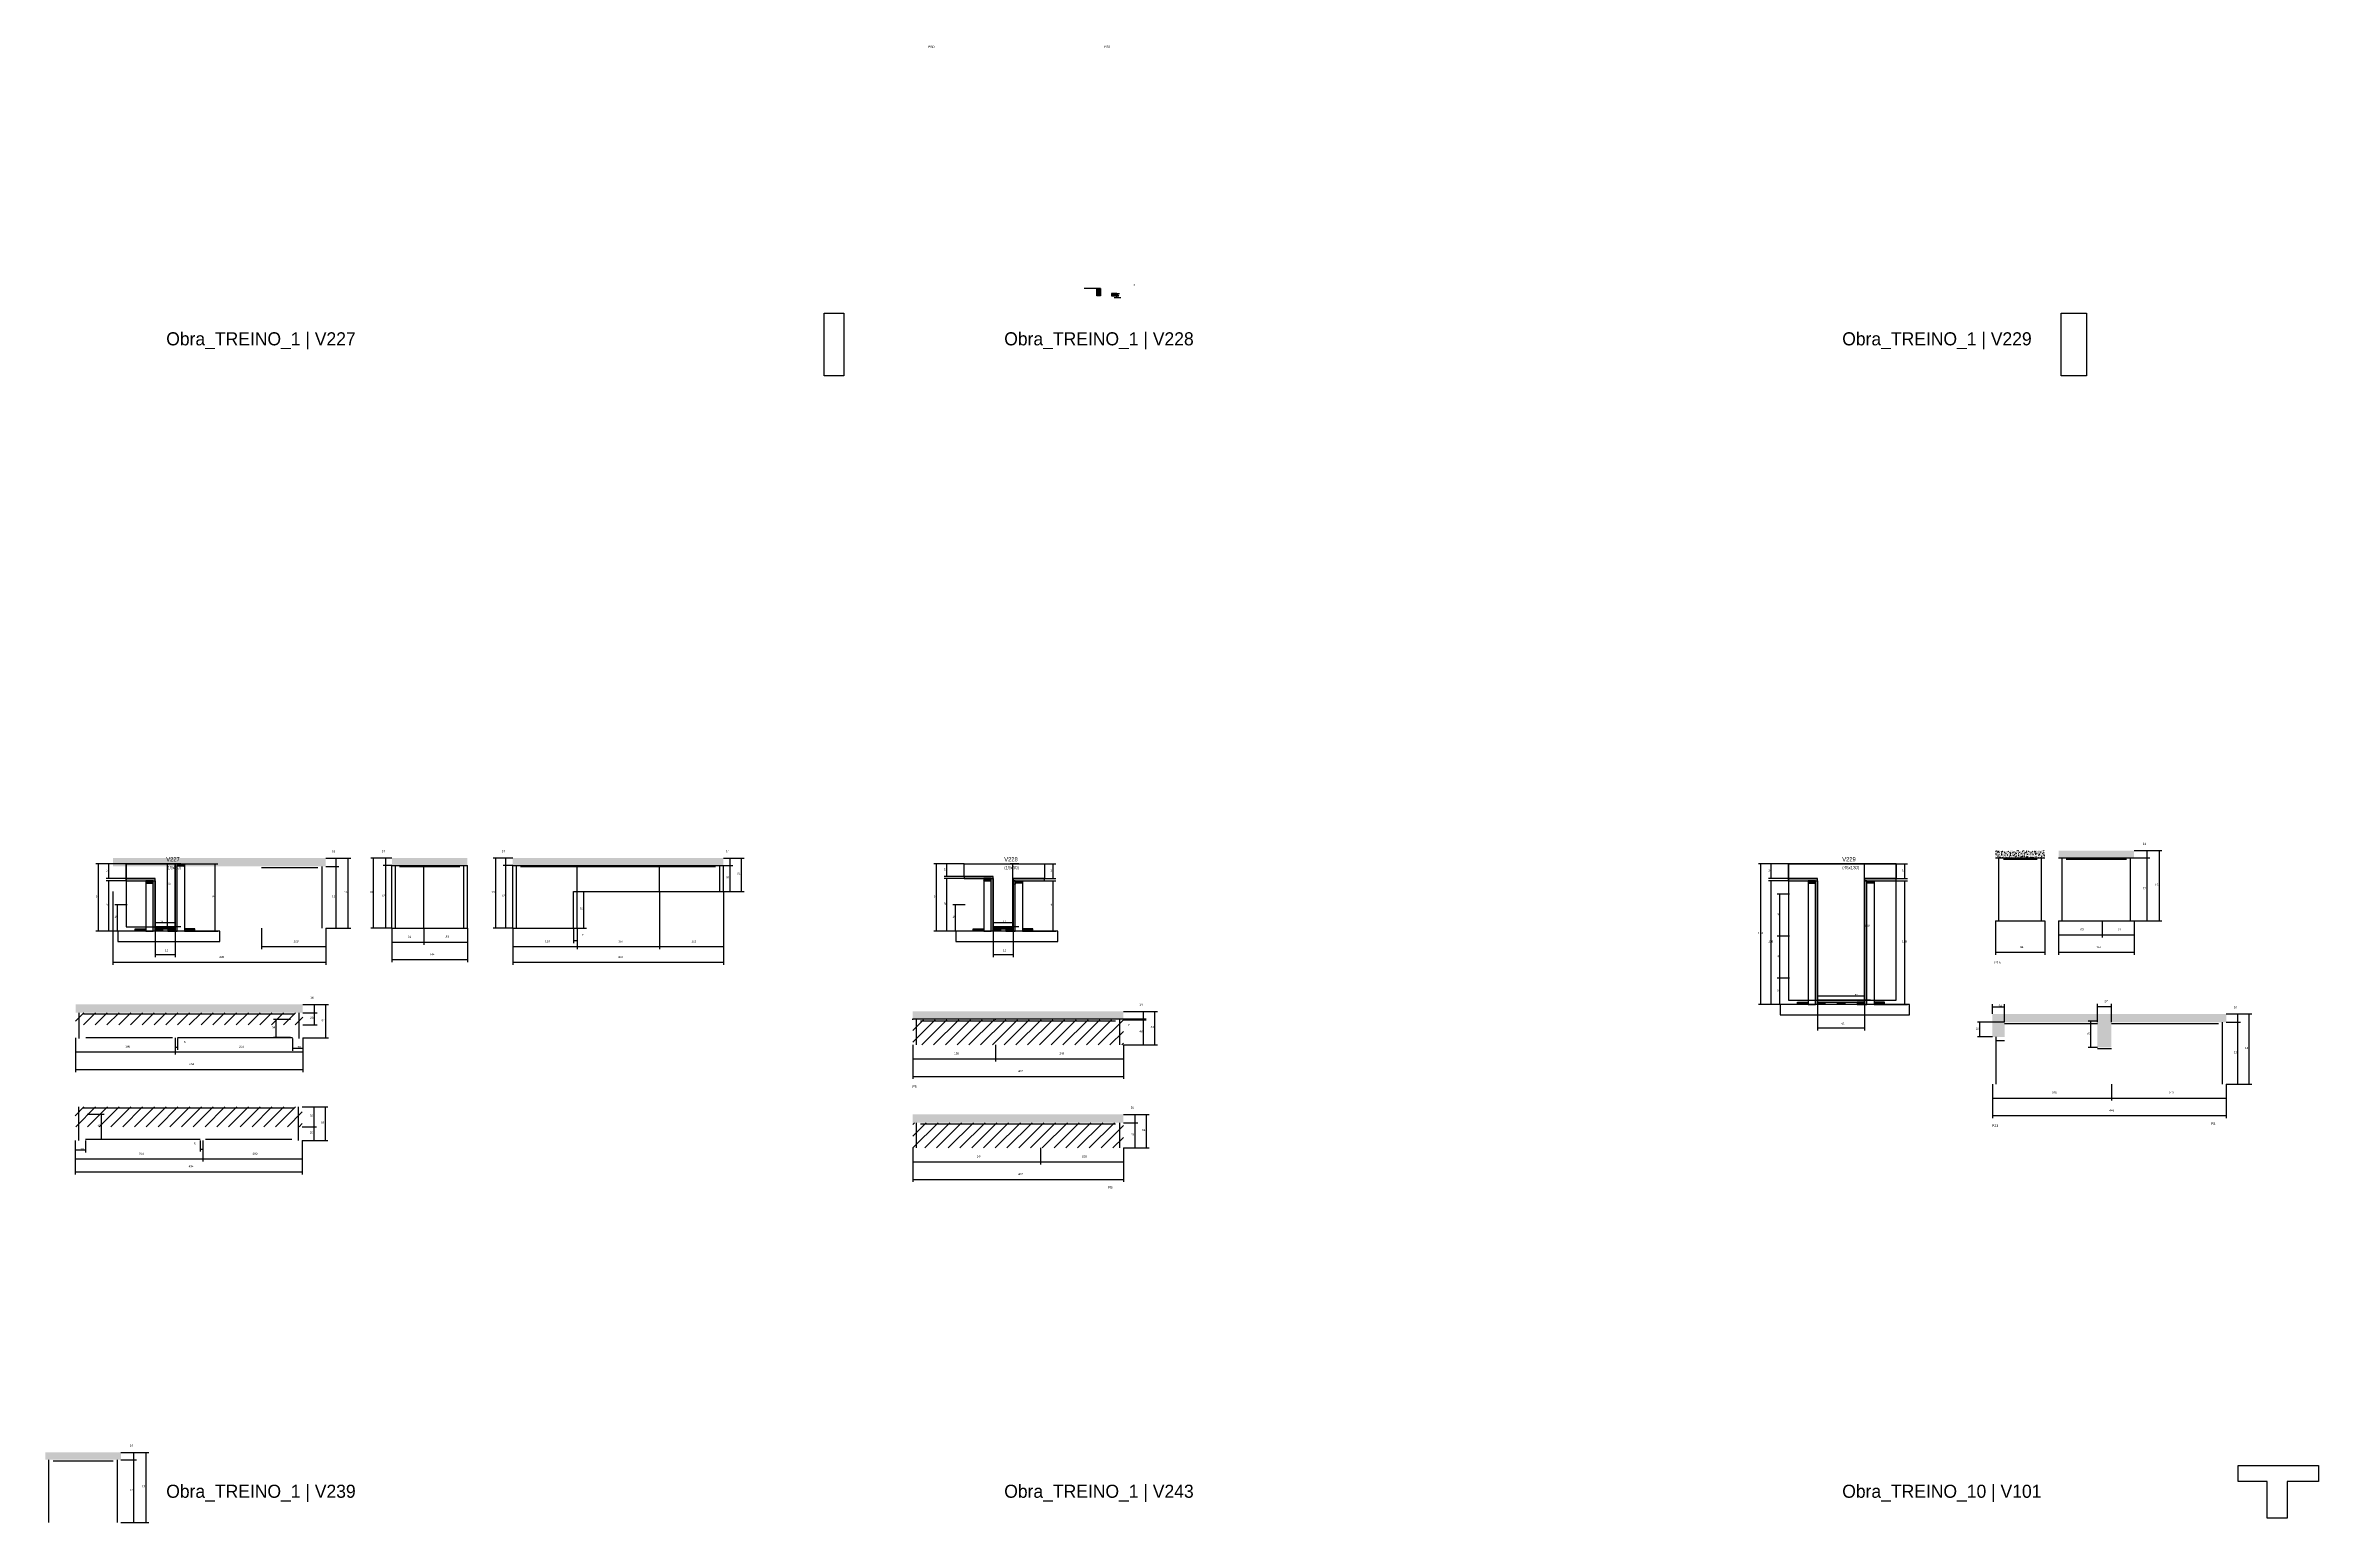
# Model space of a CAD drawing. Header units: metres. Extents: x -65046 to 21926, y -45195 to 1016.
# Drawn here: x 14169 to 18509, y -16657 to -13838 of the extents above; entities that cross this region are included whole.
import ezdxf

# ---------------------------------------------------------------- set-up
doc = ezdxf.new("R2010")
doc.units = ezdxf.units.M
for name, color, linetype in [('CONCRETO', 251, 'Continuous'), ('COTA', 241, 'Continuous'), ('Hachura', 253, 'Continuous'), ('LABEL_ID', 3, 'Continuous'), ('Madeira', 126, 'Continuous'), ('NOMENCLATURA', 7, 'Continuous'), ('Painéis', 200, 'Continuous'), ('REAPROVEITAMENTO', 251, 'Continuous'), ('SARR_2.2x7', 40, 'Continuous'), ('Texto Seção', 7, 'Continuous')]:
    doc.layers.add(name, color=color, linetype=linetype)

msp = doc.modelspace()

# ---------------------------------------------------------------- hatches: boundary and pattern name
at = {"layer": 'COTA'}
h = msp.add_hatch(dxfattribs=at)
h.set_pattern_fill('AR-CONC', scale=0.03)
h.paths.add_polyline_path([(14704.6, -15404.7), (14704.6, -15388.7), (14704.6, -15388.7), (14298.1, -15388.7), (14298.1, -15388.7), (14298.1, -15404.7), (14298.1, -15404.7), (14704.6, -15404.7)])
h = msp.add_hatch(dxfattribs=at)
h.set_pattern_fill('AR-CONC', scale=0.03)
h.paths.add_polyline_path([(14975, -15402.7), (14975, -15388.7), (14975, -15388.7), (14831, -15388.7), (14831, -15388.7), (14831, -15402.7), (14831, -15402.7), (14975, -15402.7)])
h = msp.add_hatch(dxfattribs=at)
h.set_pattern_fill('AR-CONC', scale=0.03)
h.paths.add_polyline_path([(15061.7, -15404.7), (15061.7, -15388.7), (15061.7, -15388.7), (15463.7, -15388.7), (15463.7, -15388.7), (15463.7, -15404.7), (15463.7, -15404.7), (15061.7, -15404.7)])
h = msp.add_hatch(dxfattribs=at)
h.set_pattern_fill('AR-CONC', scale=0.03)
h.paths.add_polyline_path([(17892.7, -15374.6), (17892.7, -15388.6), (17892.7, -15388.6), (17986.7, -15388.6), (17986.7, -15388.6), (17986.7, -15374.6), (17986.7, -15374.6), (17892.7, -15374.6)])
h = msp.add_hatch(dxfattribs=at)
h.set_pattern_fill('AR-CONC', scale=0.03)
h.paths.add_polyline_path([(18013.1, -15388.6), (18013.1, -15374.6), (18013.1, -15374.6), (18157.1, -15374.6), (18157.1, -15374.6), (18157.1, -15388.6), (18157.1, -15388.6), (18013.1, -15388.6)])
h = msp.add_hatch(dxfattribs=at)
h.set_pattern_fill('AR-CONC', scale=0.03)
h.paths.add_polyline_path([(14226.8, -15668.2), (14226.8, -15684.2), (14226.8, -15684.2), (14660.8, -15684.2), (14660.8, -15684.2), (14660.8, -15668.2), (14660.8, -15668.2), (14226.8, -15668.2)])
h = msp.add_hatch(dxfattribs=at)
h.set_pattern_fill('AR-CONC', scale=0.03)
h.paths.add_polyline_path([(15825.4, -15681.4), (15825.4, -15695.4), (15825.4, -15695.4), (16227.4, -15695.4), (16227.4, -15695.4), (16227.4, -15681.4), (16227.4, -15681.4), (15825.4, -15681.4)])
h = msp.add_hatch(dxfattribs=at)
h.set_pattern_fill('AR-CONC', scale=0.03)
h.paths.add_polyline_path([(18333.1, -15702.3), (18333.1, -15686.3), (18333.1, -15686.3), (17886.6, -15686.3), (17886.6, -15686.3), (17886.6, -15730.3), (17886.6, -15730.3), (17910.1, -15730.3), (17910.1, -15730.3), (17910.1, -15702.3), (17910.1, -15702.3), (18087.1, -15702.3), (18087.1, -15702.3), (18087.1, -15750.3), (18087.1, -15750.3), (18114.1, -15750.3), (18114.1, -15750.3), (18114.1, -15702.3), (18114.1, -15702.3), (18333.1, -15702.3)])
h = msp.add_hatch(dxfattribs=at)
h.set_pattern_fill('AR-CONC', scale=0.03)
h.paths.add_polyline_path([(16227.4, -15894), (16227.4, -15878), (16227.4, -15878), (15825.4, -15878), (15825.4, -15878), (15825.4, -15894), (15825.4, -15894), (16227.4, -15894)])
h = msp.add_hatch(dxfattribs=at)
h.set_pattern_fill('AR-CONC', scale=0.03)
h.paths.add_polyline_path([(14169.4, -16537.2), (14169.4, -16523.2), (14169.4, -16523.2), (14313.4, -16523.2), (14313.4, -16523.2), (14313.4, -16537.2), (14313.4, -16537.2), (14169.4, -16537.2)])
at = {"layer": 'Hachura'}
h = msp.add_hatch(dxfattribs=at)
h.set_pattern_fill('ANSI31', scale=0.5)
h.paths.add_polyline_path([(16184, -14315.4), (16177, -14315.4), (16177, -14301.4), (16184, -14301.4)])
h = msp.add_hatch(dxfattribs=at)
h.set_pattern_fill('ANSI31', scale=0.5)
h.paths.add_polyline_path([(16219, -14315.4), (16214.8, -14311), (16214.8, -14311), (16204.9, -14311), (16204.9, -14311), (16204.9, -14315.4), (16204.9, -14315.4), (16219, -14315.4)])
h = msp.add_hatch(color=8, dxfattribs=at)
h.dxf.hatch_style = 1
h.paths.add_polyline_path([(14420.8, -15400), (14416.8, -15400), (14416.8, -15400), (14416.8, -15528), (14416.8, -15528), (14420.8, -15528), (14420.8, -15528), (14420.8, -15400)])
h = msp.add_hatch(dxfattribs=at)
h.set_pattern_fill('ANSI31', scale=0.5)
h.paths.add_polyline_path([(14420.8, -15404.4), (14420.8, -15400), (14420.8, -15400), (14434.8, -15400), (14434.8, -15400), (14434.8, -15404.4), (14434.8, -15404.4), (14420.8, -15404.4)])
h = msp.add_hatch(color=8, dxfattribs=at)
h.dxf.hatch_style = 1
h.paths.add_polyline_path([(14378.8, -15432), (14378.8, -15428), (14378.8, -15428), (14323.2, -15428), (14323.2, -15428), (14323.2, -15432), (14323.2, -15432), (14378.8, -15432)])
h = msp.add_hatch(dxfattribs=at)
h.set_pattern_fill('ANSI31', scale=0.5)
h.paths.add_polyline_path([(14374.8, -15436.4), (14374.8, -15432), (14374.8, -15432), (14360.8, -15432), (14360.8, -15432), (14360.8, -15436.4), (14360.8, -15436.4), (14374.8, -15436.4)])
h = msp.add_hatch(color=8, dxfattribs=at)
h.dxf.hatch_style = 1
h.paths.add_polyline_path([(14374.8, -15428), (14378.8, -15428), (14378.8, -15428), (14378.8, -15528), (14378.8, -15528), (14374.8, -15528), (14374.8, -15528), (14374.8, -15428)])
h = msp.add_hatch(color=8, dxfattribs=at)
h.dxf.hatch_style = 1
h.paths.add_polyline_path([(15978.8, -15428), (15978.8, -15424), (15978.8, -15424), (15923.2, -15424), (15923.2, -15424), (15923.2, -15428), (15923.2, -15428), (15978.8, -15428)])
h = msp.add_hatch(dxfattribs=at)
h.set_pattern_fill('ANSI31', scale=0.5)
h.paths.add_polyline_path([(15974.8, -15432.4), (15974.8, -15428), (15974.8, -15428), (15960.8, -15428), (15960.8, -15428), (15960.8, -15432.4), (15960.8, -15432.4), (15974.8, -15432.4)])
h = msp.add_hatch(color=8, dxfattribs=at)
h.dxf.hatch_style = 1
h.paths.add_polyline_path([(15974.8, -15428), (15978.8, -15428), (15978.8, -15428), (15978.8, -15528), (15978.8, -15528), (15974.8, -15528), (15974.8, -15528), (15974.8, -15428)])
h = msp.add_hatch(color=8, dxfattribs=at)
h.dxf.hatch_style = 1
h.paths.add_polyline_path([(16020.8, -15428), (16016.8, -15428), (16016.8, -15428), (16016.8, -15528), (16016.8, -15528), (16020.8, -15528), (16020.8, -15528), (16020.8, -15428)])
h = msp.add_hatch(color=8, dxfattribs=at)
h.dxf.hatch_style = 1
h.paths.add_polyline_path([(16076.8, -15432), (16076.8, -15428), (16076.8, -15428), (16016.8, -15428), (16016.8, -15428), (16016.8, -15432), (16016.8, -15432), (16076.8, -15432)])
h = msp.add_hatch(dxfattribs=at)
h.set_pattern_fill('ANSI31', scale=0.5)
h.paths.add_polyline_path([(16020.8, -15436.4), (16020.8, -15432), (16020.8, -15432), (16034.8, -15432), (16034.8, -15432), (16034.8, -15436.4), (16034.8, -15436.4), (16020.8, -15436.4)])
h = msp.add_hatch(color=8, dxfattribs=at)
h.dxf.hatch_style = 1
h.paths.add_polyline_path([(17552.8, -15432), (17552.8, -15428), (17552.8, -15428), (17497.2, -15428), (17497.2, -15428), (17497.2, -15432), (17497.2, -15432), (17552.8, -15432)])
h = msp.add_hatch(dxfattribs=at)
h.set_pattern_fill('ANSI31', scale=0.5)
h.paths.add_polyline_path([(17548.8, -15436.4), (17548.8, -15432), (17548.8, -15432), (17534.8, -15432), (17534.8, -15432), (17534.8, -15436.4), (17534.8, -15436.4), (17548.8, -15436.4)])
h = msp.add_hatch(color=8, dxfattribs=at)
h.dxf.hatch_style = 1
h.paths.add_polyline_path([(17548.8, -15432), (17552.8, -15432), (17552.8, -15432), (17552.8, -15668), (17552.8, -15668), (17548.8, -15668), (17548.8, -15668), (17548.8, -15432)])
h = msp.add_hatch(color=8, dxfattribs=at)
h.dxf.hatch_style = 1
h.paths.add_polyline_path([(17702.8, -15432), (17702.8, -15428), (17702.8, -15428), (17642.8, -15428), (17642.8, -15428), (17642.8, -15432), (17642.8, -15432), (17702.8, -15432)])
h = msp.add_hatch(color=8, dxfattribs=at)
h.dxf.hatch_style = 1
h.paths.add_polyline_path([(17646.8, -15432), (17642.8, -15432), (17642.8, -15432), (17642.8, -15668), (17642.8, -15668), (17646.8, -15668), (17646.8, -15668), (17646.8, -15432)])
h = msp.add_hatch(dxfattribs=at)
h.set_pattern_fill('ANSI31', scale=0.5)
h.paths.add_polyline_path([(17646.8, -15436.4), (17646.8, -15432), (17646.8, -15432), (17660.8, -15432), (17660.8, -15432), (17660.8, -15436.4), (17660.8, -15436.4), (17646.8, -15436.4)])
h = msp.add_hatch(dxfattribs=at)
h.set_pattern_fill('ANSI31', scale=0.5)
h.paths.add_polyline_path([(14340.8, -15528), (14340.8, -15523.6), (14340.8, -15523.6), (14360.8, -15523.6), (14360.8, -15523.6), (14360.8, -15528), (14360.8, -15528), (14340.8, -15528)])
h = msp.add_hatch(color=8, dxfattribs=at)
h.dxf.hatch_style = 1
h.paths.add_polyline_path([(14416.8, -15523.6), (14416.8, -15520), (14416.8, -15520), (14378.8, -15520), (14378.8, -15520), (14378.8, -15523.6), (14378.8, -15523.6), (14416.8, -15523.6)])
h = msp.add_hatch(dxfattribs=at)
h.set_pattern_fill('ANSI31', scale=0.5)
h.paths.add_polyline_path([(14378.8, -15528), (14378.8, -15523.6), (14378.8, -15523.6), (14392.8, -15523.6), (14392.8, -15523.6), (14392.8, -15528), (14392.8, -15528), (14378.8, -15528)])
h = msp.add_hatch(dxfattribs=at)
h.set_pattern_fill('ANSI31', scale=0.5)
h.paths.add_polyline_path([(14416.8, -15528), (14416.8, -15523.6), (14416.8, -15523.6), (14402.8, -15523.6), (14402.8, -15523.6), (14402.8, -15528), (14402.8, -15528), (14416.8, -15528)])
h = msp.add_hatch(dxfattribs=at)
h.set_pattern_fill('ANSI31', scale=0.5)
h.paths.add_polyline_path([(14454.8, -15528), (14454.8, -15523.6), (14454.8, -15523.6), (14434.8, -15523.6), (14434.8, -15523.6), (14434.8, -15528), (14434.8, -15528), (14454.8, -15528)])
h = msp.add_hatch(dxfattribs=at)
h.set_pattern_fill('ANSI31', scale=0.5)
h.paths.add_polyline_path([(15940.8, -15528), (15940.8, -15523.6), (15940.8, -15523.6), (15960.8, -15523.6), (15960.8, -15523.6), (15960.8, -15528), (15960.8, -15528), (15940.8, -15528)])
h = msp.add_hatch(color=8, dxfattribs=at)
h.dxf.hatch_style = 1
h.paths.add_polyline_path([(16016.8, -15523.6), (16016.8, -15520), (16016.8, -15520), (15978.8, -15520), (15978.8, -15520), (15978.8, -15523.6), (15978.8, -15523.6), (16016.8, -15523.6)])
h = msp.add_hatch(dxfattribs=at)
h.set_pattern_fill('ANSI31', scale=0.5)
h.paths.add_polyline_path([(15978.8, -15528), (15978.8, -15523.6), (15978.8, -15523.6), (15992.8, -15523.6), (15992.8, -15523.6), (15992.8, -15528), (15992.8, -15528), (15978.8, -15528)])
h = msp.add_hatch(dxfattribs=at)
h.set_pattern_fill('ANSI31', scale=0.5)
h.paths.add_polyline_path([(16016.8, -15528), (16016.8, -15523.6), (16016.8, -15523.6), (16002.8, -15523.6), (16002.8, -15523.6), (16002.8, -15528), (16002.8, -15528), (16016.8, -15528)])
h = msp.add_hatch(dxfattribs=at)
h.set_pattern_fill('ANSI31', scale=0.5)
h.paths.add_polyline_path([(16054.8, -15528), (16054.8, -15523.6), (16054.8, -15523.6), (16034.8, -15523.6), (16034.8, -15523.6), (16034.8, -15528), (16034.8, -15528), (16054.8, -15528)])
h = msp.add_hatch(dxfattribs=at)
h.set_pattern_fill('ANSI31', scale=0.5)
h.paths.add_polyline_path([(17514.8, -15668), (17514.8, -15663.6), (17514.8, -15663.6), (17534.8, -15663.6), (17534.8, -15663.6), (17534.8, -15668), (17534.8, -15668), (17514.8, -15668)])
h = msp.add_hatch(color=8, dxfattribs=at)
h.dxf.hatch_style = 1
h.paths.add_polyline_path([(17642.8, -15663.6), (17642.8, -15660), (17642.8, -15660), (17552.8, -15660), (17552.8, -15660), (17552.8, -15663.6), (17552.8, -15663.6), (17642.8, -15663.6)])
h = msp.add_hatch(dxfattribs=at)
h.set_pattern_fill('ANSI31', scale=0.5)
h.paths.add_polyline_path([(17552.8, -15668), (17552.8, -15663.6), (17552.8, -15663.6), (17566.8, -15663.6), (17566.8, -15663.6), (17566.8, -15668), (17566.8, -15668), (17552.8, -15668)])
h = msp.add_hatch(dxfattribs=at)
h.set_pattern_fill('ANSI31', scale=0.5)
h.paths.add_polyline_path([(17590.8, -15668), (17590.8, -15663.6), (17590.8, -15663.6), (17604.8, -15663.6), (17604.8, -15663.6), (17604.8, -15668), (17604.8, -15668), (17590.8, -15668)])
h = msp.add_hatch(dxfattribs=at)
h.set_pattern_fill('ANSI31', scale=0.5)
h.paths.add_polyline_path([(17642.8, -15668), (17642.8, -15663.6), (17642.8, -15663.6), (17628.8, -15663.6), (17628.8, -15663.6), (17628.8, -15668), (17628.8, -15668), (17642.8, -15668)])
h = msp.add_hatch(dxfattribs=at)
h.set_pattern_fill('ANSI31', scale=0.5)
h.paths.add_polyline_path([(17680.8, -15668), (17680.8, -15663.6), (17680.8, -15663.6), (17660.8, -15663.6), (17660.8, -15663.6), (17660.8, -15668), (17660.8, -15668), (17680.8, -15668)])
at = {"layer": 'REAPROVEITAMENTO'}
h = msp.add_hatch(dxfattribs=at)
h.set_pattern_fill('ANSI31', scale=5)
h.paths.add_polyline_path([(14226.8, -15684.2), (14226.8, -15707.2), (14226.8, -15707.2), (14660.8, -15707.2), (14660.8, -15707.2), (14660.8, -15684.2), (14660.8, -15684.2), (14226.8, -15684.2)])
h = msp.add_hatch(dxfattribs=at)
h.set_pattern_fill('ANSI31', scale=5)
h.paths.add_polyline_path([(16227.4, -15745.4), (16227.4, -15697.4), (16227.4, -15697.4), (15825.4, -15697.4), (15825.4, -15697.4), (15825.4, -15745.4), (15825.4, -15745.4), (16227.4, -15745.4)])
h = msp.add_hatch(dxfattribs=at)
h.set_pattern_fill('ANSI31', scale=5)
h.paths.add_polyline_path([(14659.8, -15901.6), (14659.8, -15863.6), (14659.8, -15863.6), (14225.8, -15863.6), (14225.8, -15863.6), (14225.8, -15901.6), (14225.8, -15901.6), (14659.8, -15901.6)])
h = msp.add_hatch(dxfattribs=at)
h.set_pattern_fill('ANSI31', scale=5)
h.paths.add_polyline_path([(16227.4, -15942), (16227.4, -15894), (16227.4, -15894), (15825.4, -15894), (15825.4, -15894), (15825.4, -15942), (15825.4, -15942), (16227.4, -15942)])

# ---------------------------------------------------------------- linework, layer by layer
at = {"layer": 'CONCRETO'}
for points in [[(15656, -14348.5), (15656, -14348.5), (15694, -14348.5), (15694, -14376.5), (15694, -14376.5), (15694, -14468.5), (15656, -14468.5), (15656, -14348.5)], [(18018.2, -14348.5), (18018.2, -14348.5), (18066.2, -14348.5), (18066.2, -14376.5), (18066.2, -14376.5), (18066.2, -14468.5), (18018.2, -14468.5), (18018.2, -14348.5)], [(14323.2, -15428), (14323.2, -15400), (14416.8, -15400), (14416.8, -15428), (14416.8, -15428), (14416.8, -15520), (14378.8, -15520), (14378.8, -15428)], [(14323.2, -15520), (14416.8, -15520), (14416.8, -15400), (14323.2, -15400)], [(15923.2, -15424), (15923.2, -15400), (16076.8, -15400), (16076.8, -15428), (16016.8, -15428), (16016.8, -15520), (15978.8, -15520), (15978.8, -15424)], [(17497.2, -15428), (17497.2, -15400), (17702.8, -15400), (17702.8, -15428), (17642.8, -15428), (17642.8, -15660), (17552.8, -15660), (17552.8, -15428)], [(17497.2, -15660), (17702.8, -15660), (17702.8, -15400), (17497.2, -15400)], [(18355.8, -16578.6), (18355.8, -16548.6), (18509.4, -16548.6), (18509.4, -16578.6), (18449.4, -16578.6), (18449.4, -16648.6), (18411.4, -16648.6), (18411.4, -16578.6)]]:
    msp.add_lwpolyline(points, close=True, dxfattribs=at)
at = {"layer": 'COTA'}
for p, q in [((16222.4, -14319), (16209.8, -14319)), ((16214.8, -14319), (16214.8, -14311)), ((16214.8, -14311), (16219.8, -14311)), ((14323.2, -15400), (14265.8, -15400)), ((14270.8, -15528), (14270.8, -15400)), ((14323.2, -15400), (14285.2, -15400)), ((14290.2, -15428), (14290.2, -15400)), ((14427.8, -15400), (14397.1, -15400)), ((14402.1, -15520), (14402.1, -15400)), ((14434.8, -15400), (14498.7, -15400)), ((14493.7, -15528), (14493.7, -15400)), ((15463.7, -15388.7), (15481.8, -15388.7)), ((15463.7, -15388.7), (15503.4, -15388.7)), ((15463.7, -15402.7), (15481.8, -15402.7)), ((15476.8, -15402.7), (15476.8, -15388.7)), ((15498.4, -15452.7), (15498.4, -15388.7)), ((15923.2, -15400), (15865.8, -15400)), ((15870.8, -15528), (15870.8, -15400)), ((15923.2, -15400), (15885.2, -15400)), ((15890.2, -15424), (15890.2, -15400)), ((16027.8, -15400), (16011.3, -15400)), ((16016.3, -15520), (16016.3, -15400)), ((16076.8, -15400), (16098.7, -15400)), ((16093.7, -15428), (16093.7, -15400)), ((17497.2, -15400), (17439.8, -15400)), ((17444.8, -15668), (17444.8, -15400)), ((17497.2, -15400), (17459.2, -15400)), ((17464.2, -15428), (17464.2, -15400)), ((17653.8, -15400), (17637.8, -15400)), ((17642.8, -15660), (17642.8, -15400)), ((17702.8, -15400), (17724.7, -15400)), ((17719.7, -15428), (17719.7, -15400)), ((14323.2, -15428), (14285.2, -15428)), ((14323.2, -15432), (14285.2, -15432)), ((14290.2, -15528), (14290.2, -15432)), ((15923.2, -15424), (15885.2, -15424)), ((15923.2, -15428), (15885.2, -15428)), ((15890.2, -15528), (15890.2, -15428)), ((16076.8, -15428), (16098.7, -15428)), ((16076.8, -15432), (16098.7, -15432)), ((16093.7, -15528), (16093.7, -15432)), ((17497.2, -15428), (17459.2, -15428)), ((17497.2, -15432), (17459.2, -15432)), ((17464.2, -15668), (17464.2, -15432)), ((17702.8, -15428), (17724.7, -15428)), ((17702.8, -15432), (17724.7, -15432)), ((17719.7, -15668), (17719.7, -15432)), ((14325.5, -15478), (14302, -15478)), ((14307, -15528), (14307, -15478)), ((15341.7, -15452.7), (15341.7, -15562.7)), ((15341.7, -15452.7), (15341.7, -15562.7)), ((15463.7, -15452.7), (15463.7, -15562.7)), ((15463.7, -15452.7), (15503.4, -15452.7)), ((15925.5, -15478), (15902, -15478)), ((15907, -15528), (15907, -15478)), ((17499.5, -15457.9), (17476, -15457.9)), ((17481, -15538), (17481, -15457.9)), ((14345.2, -15528), (14265.8, -15528)), ((14345.2, -15528), (14285.2, -15528)), ((14325.5, -15528), (14302, -15528)), ((14378.8, -15528), (14378.8, -15507)), ((14378.8, -15512), (14416.8, -15512)), ((14378.8, -15528), (14378.8, -15577.7)), ((14427.8, -15520), (14397.1, -15520)), ((14416.8, -15528), (14416.8, -15507)), ((14416.8, -15528), (14416.8, -15577.7)), ((14450.4, -15528), (14498.7, -15528)), ((14831, -15522.7), (14831, -15554.2)), ((14831, -15522.7), (14831, -15587.7)), ((14892, -15522.7), (14892, -15554.2)), ((14892, -15522.7), (14892, -15554.2)), ((14975, -15522.7), (14975, -15554.2)), ((14975, -15522.7), (14975, -15587.7)), ((15177.7, -15522.7), (15177.7, -15550.9)), ((15184.7, -15522.7), (15184.7, -15562.7)), ((15184.7, -15522.7), (15184.7, -15550.9)), ((15945.2, -15528), (15865.8, -15528)), ((15945.2, -15528), (15885.2, -15528)), ((15925.5, -15528), (15902, -15528)), ((15978.8, -15528), (15978.8, -15507)), ((15978.8, -15512), (16016.8, -15512)), ((15978.8, -15528), (15978.8, -15577.7)), ((16027.8, -15520), (16011.3, -15520)), ((16016.8, -15528), (16016.8, -15507)), ((16016.8, -15528), (16016.8, -15577.7)), ((16050.4, -15528), (16098.7, -15528)), ((17892.7, -15508.6), (17892.7, -15573.6)), ((17986.7, -15508.6), (17986.7, -15573.6)), ((18013.1, -15508.6), (18013.1, -15540.1)), ((18013.1, -15508.6), (18013.1, -15573.6)), ((18013.1, -15535.1), (18096.1, -15535.1)), ((18096.1, -15508.6), (18096.1, -15540.1)), ((18096.1, -15508.6), (18096.1, -15540.1)), ((18096.1, -15535.1), (18157.1, -15535.1)), ((18157.1, -15508.6), (18157.1, -15540.1)), ((18157.1, -15508.6), (18157.1, -15573.6)), ((14378.8, -15572.7), (14416.8, -15572.7)), ((14831, -15549.2), (14892, -15549.2)), ((14892, -15549.2), (14975, -15549.2)), ((15177.7, -15545.9), (15184.7, -15545.9)), ((15184.7, -15557.7), (15341.7, -15557.7)), ((15341.7, -15557.7), (15463.7, -15557.7)), ((15978.8, -15572.7), (16016.8, -15572.7)), ((17499.5, -15538), (17476, -15538)), ((17499.5, -15538), (17476, -15538)), ((17481, -15618), (17481, -15538)), ((17892.7, -15568.6), (17986.7, -15568.6)), ((18013.1, -15568.6), (18157.1, -15568.6)), ((14831, -15582.7), (14975, -15582.7)), ((17499.5, -15618), (17476, -15618)), ((17499.5, -15618), (17476, -15618)), ((17481, -15668), (17481, -15618)), ((17552.8, -15668), (17552.8, -15647)), ((17552.8, -15652), (17642.8, -15652)), ((17653.8, -15660), (17637.8, -15660)), ((17642.8, -15668), (17642.8, -15647)), ((14660.8, -15668.2), (14709.8, -15668.2)), ((14660.8, -15684.2), (14688.2, -15684.2)), ((14660.8, -15707.2), (14688.2, -15707.2)), ((14683.2, -15707.2), (14683.2, -15684.2)), ((14704.8, -15732.2), (14704.8, -15668.2)), ((16227.4, -15681.4), (16271.1, -15681.4)), ((16227.4, -15681.4), (16292.7, -15681.4)), ((16227.4, -15695.4), (16271.1, -15695.4)), ((16227.4, -15697.4), (16271.1, -15697.4)), ((16266.1, -15695.4), (16266.1, -15681.4)), ((16266.1, -15745.4), (16266.1, -15697.4)), ((16287.7, -15745.4), (16287.7, -15681.4)), ((17519.2, -15668), (17439.8, -15668)), ((17519.2, -15668), (17459.2, -15668)), ((17499.5, -15668), (17476, -15668)), ((17552.8, -15668), (17552.8, -15717.7)), ((17642.8, -15668), (17642.8, -15717.7)), ((17676.4, -15668), (17724.7, -15668)), ((18333.1, -15686.3), (18360.6, -15686.3)), ((18333.1, -15686.3), (18382.2, -15686.3)), ((18333.1, -15702.3), (18360.6, -15702.3)), ((18333.1, -15702.3), (18360.6, -15702.3)), ((18355.6, -15702.3), (18355.6, -15686.3)), ((18355.6, -15820.3), (18355.6, -15702.3)), ((18377.2, -15820.3), (18377.2, -15686.3)), ((14226.8, -15732.2), (14226.8, -15763.7)), ((14226.8, -15732.2), (14226.8, -15797.3)), ((14416.8, -15732.2), (14416.8, -15763.7)), ((14416.8, -15732.2), (14416.8, -15763.7)), ((14660.8, -15732.2), (14660.8, -15763.7)), ((14660.8, -15732.2), (14660.8, -15797.3)), ((14660.8, -15732.2), (14709.8, -15732.2)), ((15825.4, -15745.4), (15825.4, -15777)), ((15825.4, -15745.4), (15825.4, -15810.5)), ((15983.4, -15745.4), (15983.4, -15777)), ((15983.4, -15745.4), (15983.4, -15777)), ((16227.4, -15745.4), (16227.4, -15777)), ((16227.4, -15745.4), (16227.4, -15810.5)), ((16227.4, -15745.4), (16271.1, -15745.4)), ((16227.4, -15745.4), (16292.7, -15745.4)), ((17552.8, -15712.7), (17642.8, -15712.7)), ((14226.8, -15758.7), (14416.8, -15758.7)), ((14226.8, -15792.3), (14660.8, -15792.3)), ((14416.8, -15758.7), (14660.8, -15758.7)), ((15825.4, -15772), (15983.4, -15772)), ((15983.4, -15772), (16227.4, -15772)), ((15825.4, -15805.5), (16227.4, -15805.5)), ((17886.6, -15820.3), (17886.6, -15851.8)), ((17886.6, -15820.3), (17886.6, -15885.4)), ((18114.1, -15820.3), (18114.1, -15851.8)), ((18114.1, -15820.3), (18114.1, -15851.8)), ((18333.1, -15820.3), (18333.1, -15851.8)), ((18333.1, -15820.3), (18333.1, -15885.4)), ((18333.1, -15820.3), (18360.6, -15820.3)), ((18333.1, -15820.3), (18382.2, -15820.3)), ((14659.8, -15863.6), (14687.2, -15863.6)), ((14659.8, -15863.6), (14708.8, -15863.6)), ((14682.2, -15901.6), (14682.2, -15863.6)), ((14703.8, -15927.6), (14703.8, -15863.6)), ((16227.4, -15878), (16254.9, -15878)), ((16227.4, -15878), (16276.5, -15878)), ((16249.9, -15894), (16249.9, -15878)), ((16271.5, -15942), (16271.5, -15878)), ((17886.6, -15846.8), (18114.1, -15846.8)), ((17886.6, -15880.4), (18333.1, -15880.4)), ((18114.1, -15846.8), (18333.1, -15846.8)), ((14225.8, -15927.6), (14225.8, -15968.1)), ((14225.8, -15927.6), (14225.8, -15992.6)), ((14469.8, -15927.6), (14469.8, -15968.1)), ((14469.8, -15927.6), (14469.8, -15968.1)), ((14659.8, -15901.6), (14687.2, -15901.6)), ((14659.8, -15927.6), (14659.8, -15968.1)), ((14659.8, -15927.6), (14659.8, -15992.6)), ((14659.8, -15927.6), (14708.8, -15927.6)), ((16227.4, -15894), (16254.9, -15894)), ((16227.4, -15894), (16254.9, -15894)), ((16249.9, -15942), (16249.9, -15894)), ((14225.8, -15963.1), (14469.8, -15963.1)), ((14469.8, -15963.1), (14659.8, -15963.1)), ((15825.4, -15942), (15825.4, -15973.6)), ((15825.4, -15942), (15825.4, -16007.1)), ((15825.4, -15968.6), (16069.4, -15968.6)), ((16069.4, -15942), (16069.4, -15973.6)), ((16069.4, -15942), (16069.4, -15973.6)), ((16069.4, -15968.6), (16227.4, -15968.6)), ((16227.4, -15942), (16227.4, -15973.6)), ((16227.4, -15942), (16227.4, -16007.1)), ((16227.4, -15942), (16254.9, -15942)), ((16227.4, -15942), (16276.5, -15942)), ((14225.8, -15987.6), (14659.8, -15987.6)), ((15825.4, -16002.1), (16227.4, -16002.1))]:
    msp.add_line(p, q, dxfattribs=at)
at = {"layer": 'Madeira'}
msp.add_lwpolyline([(16184, -14315.4), (16184, -14301.4), (16152.6, -14301.4)], dxfattribs=at)
for points in [[(16184, -14301.4), (16184, -14315.4), (16177, -14315.4), (16177, -14301.4)], [(16204.9, -14315.4), (16219, -14315.4), (16214.8, -14311), (16204.9, -14311)], [(14420.8, -15404.4), (14420.8, -15400), (14434.8, -15400), (14434.8, -15404.4)], [(14420.8, -15400), (14434.8, -15400), (14434.8, -15528), (14420.8, -15528)], [(14374.8, -15436.4), (14374.8, -15432), (14360.8, -15432), (14360.8, -15436.4)], [(14374.8, -15432), (14360.8, -15432), (14360.8, -15528), (14374.8, -15528)], [(15974.8, -15432.4), (15974.8, -15428), (15960.8, -15428), (15960.8, -15432.4)], [(15974.8, -15428), (15960.8, -15428), (15960.8, -15528), (15974.8, -15528)], [(16020.8, -15436.4), (16020.8, -15432), (16034.8, -15432), (16034.8, -15436.4)], [(16020.8, -15432), (16034.8, -15432), (16034.8, -15528), (16020.8, -15528)], [(17548.8, -15436.4), (17548.8, -15432), (17534.8, -15432), (17534.8, -15436.4)], [(17548.8, -15432), (17534.8, -15432), (17534.8, -15668), (17548.8, -15668)], [(17646.8, -15436.4), (17646.8, -15432), (17660.8, -15432), (17660.8, -15436.4)], [(17646.8, -15432), (17660.8, -15432), (17660.8, -15668), (17646.8, -15668)], [(14307.4, -15548), (14502.5, -15548), (14502.5, -15528), (14307.4, -15528)], [(14340.8, -15528), (14340.8, -15523.6), (14360.8, -15523.6), (14360.8, -15528)], [(14378.8, -15528), (14378.8, -15523.6), (14392.8, -15523.6), (14392.8, -15528)], [(14416.8, -15528), (14416.8, -15523.6), (14402.8, -15523.6), (14402.8, -15528)], [(14454.8, -15528), (14454.8, -15523.6), (14434.8, -15523.6), (14434.8, -15528)], [(15907.4, -15548), (16102.6, -15548), (16102.6, -15528), (15907.4, -15528)], [(15940.8, -15528), (15940.8, -15523.6), (15960.8, -15523.6), (15960.8, -15528)], [(15978.8, -15528), (15978.8, -15523.6), (15992.8, -15523.6), (15992.8, -15528)], [(16016.8, -15528), (16016.8, -15523.6), (16002.8, -15523.6), (16002.8, -15528)], [(16054.8, -15528), (16054.8, -15523.6), (16034.8, -15523.6), (16034.8, -15528)], [(17514.8, -15668), (17514.8, -15663.6), (17534.8, -15663.6), (17534.8, -15668)], [(17552.8, -15668), (17552.8, -15663.6), (17566.8, -15663.6), (17566.8, -15668)], [(17590.8, -15668), (17590.8, -15663.6), (17604.8, -15663.6), (17604.8, -15668)], [(17642.8, -15668), (17642.8, -15663.6), (17628.8, -15663.6), (17628.8, -15668)], [(17680.8, -15668), (17680.8, -15663.6), (17660.8, -15663.6), (17660.8, -15668)], [(17481.4, -15688), (17728.5, -15688), (17728.5, -15668), (17481.4, -15668)]]:
    msp.add_lwpolyline(points, close=True, dxfattribs=at)
at = {"layer": 'Painéis'}
for p, q in [((14704.6, -15388.7), (14729.6, -15388.7)), ((14704.6, -15388.7), (14752.2, -15388.7)), ((14704.6, -15404.7), (14729.6, -15404.7)), ((14704.6, -15404.7), (14729.6, -15404.7)), ((14724.6, -15404.7), (14724.6, -15388.7)), ((14724.6, -15522.7), (14724.6, -15404.7)), ((14747.2, -15522.7), (14747.2, -15388.7)), ((14831, -15388.7), (14790.9, -15388.7)), ((14795.9, -15522.7), (14795.9, -15388.7)), ((14831, -15388.7), (14814.4, -15388.7)), ((14831, -15402.7), (14814.4, -15402.7)), ((14831, -15402.7), (14814.4, -15402.7)), ((14819.4, -15402.7), (14819.4, -15388.7)), ((14819.4, -15522.7), (14819.4, -15402.7)), ((14831, -15402.7), (14975, -15402.7)), ((14831, -15522.7), (14831, -15402.7)), ((14892, -15522.7), (14892, -15402.7)), ((14975, -15522.7), (14975, -15402.7)), ((15061.7, -15388.7), (15024, -15388.7)), ((15029, -15522.7), (15029, -15388.7)), ((15061.7, -15388.7), (15043.5, -15388.7)), ((15061.7, -15402.7), (15043.5, -15402.7)), ((15061.7, -15402.7), (15043.5, -15402.7)), ((15048.5, -15402.7), (15048.5, -15388.7)), ((15048.5, -15522.7), (15048.5, -15402.7)), ((15061.7, -15402.7), (15184.7, -15402.7)), ((15061.7, -15522.7), (15061.7, -15402.7)), ((15184.7, -15402.7), (15463.7, -15402.7)), ((15184.7, -15452.7), (15184.7, -15402.7)), ((15341.7, -15452.7), (15341.7, -15402.7)), ((15463.7, -15452.7), (15463.7, -15402.7)), ((15463.7, -15402.7), (15481.8, -15402.7)), ((15476.8, -15452.7), (15476.8, -15402.7)), ((17892.7, -15388.6), (17986.7, -15388.6)), ((18013.1, -15388.6), (18157.1, -15388.6)), ((18157.1, -15374.6), (18187.1, -15374.6)), ((18157.1, -15374.6), (18210.5, -15374.6)), ((18157.1, -15388.6), (18187.1, -15388.6)), ((18157.1, -15388.6), (18187.1, -15388.6)), ((18182.1, -15388.6), (18182.1, -15374.6)), ((18182.1, -15508.6), (18182.1, -15388.6)), ((18205.5, -15508.6), (18205.5, -15374.6)), ((14323.2, -15428), (14378.8, -15428)), ((14323.2, -15432), (14323.2, -15428)), ((14378.8, -15432), (14378.8, -15428)), ((14378.8, -15528), (14378.8, -15432)), ((15923.2, -15424), (15978.8, -15424)), ((16016.8, -15428), (16076.8, -15428)), ((17497.2, -15428), (17552.8, -15428)), ((17497.2, -15432), (17497.2, -15428)), ((17552.8, -15432), (17552.8, -15428)), ((17552.8, -15668), (17552.8, -15432)), ((17642.8, -15428), (17702.8, -15428)), ((17642.8, -15432), (17642.8, -15428)), ((17642.8, -15668), (17642.8, -15432)), ((17702.8, -15432), (17702.8, -15428)), ((14298.1, -15452.7), (14298.1, -15592.7)), ((15184.7, -15452.7), (15463.7, -15452.7)), ((15184.7, -15522.7), (15184.7, -15452.7)), ((15184.7, -15452.7), (15202.5, -15452.7)), ((15197.5, -15522.7), (15197.5, -15452.7)), ((15463.7, -15452.7), (15481.8, -15452.7)), ((15463.7, -15452.7), (15463.7, -15592.7)), ((14581.6, -15522.7), (14581.6, -15562.7)), ((14704.6, -15522.7), (14704.6, -15562.7)), ((14704.6, -15522.7), (14704.6, -15592.7)), ((14704.6, -15522.7), (14729.6, -15522.7)), ((14704.6, -15522.7), (14752.2, -15522.7)), ((14831, -15522.7), (14790.9, -15522.7)), ((14831, -15522.7), (14814.4, -15522.7)), ((14831, -15522.7), (14975, -15522.7)), ((15061.7, -15522.7), (15024, -15522.7)), ((15061.7, -15522.7), (15043.5, -15522.7)), ((15061.7, -15522.7), (15184.7, -15522.7)), ((15061.7, -15522.7), (15061.7, -15562.7)), ((15061.7, -15522.7), (15061.7, -15592.7)), ((15184.7, -15522.7), (15202.5, -15522.7)), ((15184.7, -15522.7), (15184.7, -15562.7)), ((15978.8, -15520), (16016.8, -15520)), ((17892.7, -15508.6), (17986.7, -15508.6)), ((18013.1, -15508.6), (18157.1, -15508.6)), ((18157.1, -15508.6), (18187.1, -15508.6)), ((18157.1, -15508.6), (18210.5, -15508.6)), ((14581.6, -15557.7), (14704.6, -15557.7)), ((15061.7, -15557.7), (15184.7, -15557.7)), ((14298.1, -15587.7), (14704.6, -15587.7)), ((15061.7, -15587.7), (15463.7, -15587.7)), ((17552.8, -15660), (17642.8, -15660)), ((17552.8, -15663.6), (17552.8, -15660)), ((17642.8, -15663.6), (17642.8, -15660)), ((18087.1, -15702.3), (18087.1, -15667)), ((18114.1, -15702.3), (18114.1, -15667)), ((14637.3, -15697), (14604.9, -15697)), ((14609.9, -15731), (14609.9, -15697)), ((14660.8, -15668.2), (14688.2, -15668.2)), ((14660.8, -15684.2), (14688.2, -15684.2)), ((14683.2, -15684.2), (14683.2, -15668.2)), ((16227.4, -15695.4), (16249.2, -15695.4)), ((16227.4, -15697.4), (16249.2, -15697.4)), ((16244.2, -15697.4), (16244.2, -15695.4)), ((17910.1, -15702.3), (17858, -15702.3)), ((17863, -15730.3), (17863, -15702.3)), ((17886.6, -15686.3), (17886.6, -15667.6)), ((17886.6, -15672.6), (17910.1, -15672.6)), ((17910.1, -15702.3), (17910.1, -15667.6)), ((18087.1, -15700.3), (18069.8, -15700.3)), ((18074.8, -15750.3), (18074.8, -15700.3)), ((18087.1, -15672), (18114.1, -15672)), ((14416.8, -15733.2), (14416.8, -15754.8)), ((14416.8, -15749.8), (14421.8, -15749.8)), ((14421.8, -15733.2), (14421.8, -15754.8)), ((14637.3, -15731), (14604.9, -15731)), ((14640.8, -15733.2), (14640.8, -15756.6)), ((14640.8, -15751.6), (14660.8, -15751.6)), ((14660.8, -15733.2), (14660.8, -15756.6)), ((17886.6, -15730.3), (17858, -15730.3)), ((18087.1, -15750.3), (18069.8, -15750.3)), ((14249.3, -15877.4), (14281.7, -15877.4)), ((14276.7, -15925.4), (14276.7, -15877.4)), ((14225.8, -15927.6), (14225.8, -15951)), ((14245.8, -15927.6), (14245.8, -15951)), ((14249.3, -15925.4), (14281.7, -15925.4)), ((14464.8, -15927.6), (14464.8, -15949.2)), ((14469.8, -15927.6), (14469.8, -15949.2)), ((14659.8, -15901.6), (14687.2, -15901.6)), ((14659.8, -15927.6), (14687.2, -15927.6)), ((14682.2, -15927.6), (14682.2, -15901.6)), ((14225.8, -15946), (14245.8, -15946)), ((14464.8, -15944.2), (14469.8, -15944.2)), ((14313.4, -16523.2), (14343.4, -16523.2)), ((14313.4, -16523.2), (14366.8, -16523.2)), ((14338.4, -16537.2), (14338.4, -16523.2)), ((14361.8, -16657.2), (14361.8, -16523.2)), ((14313.4, -16537.2), (14343.4, -16537.2)), ((14313.4, -16537.2), (14343.4, -16537.2)), ((14338.4, -16657.2), (14338.4, -16537.2)), ((14313.4, -16657.2), (14343.4, -16657.2)), ((14313.4, -16657.2), (14366.8, -16657.2))]:
    msp.add_line(p, q, dxfattribs=at)
for points in [[(14420.8, -15400), (14416.8, -15400), (14416.8, -15528), (14420.8, -15528)], [(14378.8, -15432), (14378.8, -15428), (14323.2, -15428), (14323.2, -15432)], [(14374.8, -15432), (14378.8, -15432), (14378.8, -15528), (14374.8, -15528)], [(15978.8, -15428), (15978.8, -15424), (15923.2, -15424), (15923.2, -15428)], [(15974.8, -15428), (15978.8, -15428), (15978.8, -15528), (15974.8, -15528)], [(16076.8, -15432), (16076.8, -15428), (16016.8, -15428), (16016.8, -15432)], [(16020.8, -15432), (16016.8, -15432), (16016.8, -15528), (16020.8, -15528)], [(17552.8, -15432), (17552.8, -15428), (17497.2, -15428), (17497.2, -15432)], [(17548.8, -15432), (17552.8, -15432), (17552.8, -15668), (17548.8, -15668)], [(17702.8, -15432), (17702.8, -15428), (17642.8, -15428), (17642.8, -15432)], [(17646.8, -15432), (17642.8, -15432), (17642.8, -15668), (17646.8, -15668)], [(14416.8, -15523.6), (14416.8, -15520), (14378.8, -15520), (14378.8, -15523.6)], [(16016.8, -15523.6), (16016.8, -15520), (15978.8, -15520), (15978.8, -15523.6)], [(17642.8, -15663.6), (17642.8, -15660), (17552.8, -15660), (17552.8, -15663.6)]]:
    msp.add_lwpolyline(points, close=True, dxfattribs=at)
at = {"layer": 'SARR_2.2x7'}
for p, q in [((14581.6, -15406.9), (14689.6, -15406.9)), ((14697.6, -15522.7), (14697.6, -15404.7)), ((14837.6, -15522.7), (14837.6, -15402.7)), ((14845.6, -15404.9), (14892, -15404.9)), ((14892, -15404.9), (14960.5, -15404.9)), ((14968.5, -15522.7), (14968.5, -15402.7)), ((15068.7, -15522.7), (15068.7, -15402.7)), ((15076.7, -15404.9), (15184.7, -15404.9)), ((15184.7, -15404.9), (15341.7, -15404.9)), ((15341.7, -15404.9), (15448.7, -15404.9)), ((15456.7, -15452.7), (15456.7, -15402.7)), ((17899.3, -15508.6), (17899.3, -15388.6)), ((17907.7, -15390.8), (17972.2, -15390.8)), ((17980.2, -15508.6), (17980.2, -15388.6)), ((18019.7, -15508.6), (18019.7, -15388.6)), ((18027.7, -15390.8), (18096.1, -15390.8)), ((18096.1, -15390.8), (18142.6, -15390.8)), ((18150.6, -15508.6), (18150.6, -15388.6)), ((15177.7, -15452.7), (15184.7, -15452.7)), ((15177.7, -15522.7), (15177.7, -15452.7)), ((14233.8, -15707.2), (14233.8, -15684.2)), ((14233.8, -15733.2), (14233.8, -15707.2)), ((14241.8, -15686.4), (14416.8, -15686.4)), ((14416.8, -15686.4), (14645.8, -15686.4)), ((14653.8, -15707.2), (14653.8, -15684.2)), ((14653.8, -15733.2), (14653.8, -15707.2)), ((15825.4, -15695.4), (15983.4, -15695.4)), ((15825.4, -15697.4), (15825.4, -15695.4)), ((15832.4, -15745.4), (15832.4, -15697.4)), ((15840.4, -15699.6), (15983.4, -15699.6)), ((15983.4, -15695.4), (16227.4, -15695.4)), ((15983.4, -15697.4), (15983.4, -15695.4)), ((15983.4, -15699.6), (16212.4, -15699.6)), ((16220.4, -15745.4), (16220.4, -15697.4)), ((16227.4, -15697.4), (16227.4, -15695.4)), ((17910.1, -15704.5), (18087.1, -15704.5)), ((18114.1, -15704.5), (18318.1, -15704.5)), ((18326.1, -15820.3), (18326.1, -15702.3)), ((14246.8, -15731), (14411.8, -15731)), ((14421.8, -15731), (14640.8, -15731)), ((17893.6, -15820.3), (17893.6, -15730.3)), ((17893.6, -15737.3), (17910.1, -15737.3)), ((18087.1, -15752.5), (18114.1, -15752.5)), ((14232.8, -15901.6), (14232.8, -15863.6)), ((14240.8, -15865.8), (14469.8, -15865.8)), ((14469.8, -15865.8), (14644.8, -15865.8)), ((14652.8, -15901.6), (14652.8, -15863.6)), ((14232.8, -15927.6), (14232.8, -15901.6)), ((14245.8, -15925.4), (14464.8, -15925.4)), ((14474.8, -15925.4), (14639.8, -15925.4)), ((14652.8, -15927.6), (14652.8, -15901.6)), ((15832.4, -15942), (15832.4, -15894)), ((15840.4, -15896.2), (16069.4, -15896.2)), ((16069.4, -15896.2), (16212.4, -15896.2)), ((16220.4, -15942), (16220.4, -15894)), ((14176, -16657.2), (14176, -16537.2)), ((14184, -16539.4), (14252.4, -16539.4)), ((14252.4, -16539.4), (14298.9, -16539.4)), ((14306.9, -16657.2), (14306.9, -16537.2))]:
    msp.add_line(p, q, dxfattribs=at)

# ---------------------------------------------------------------- texts
at = {"layer": 'COTA'}
for s, p in [('4', (16246.4, -14296.6)), ('14', (15468.7, -15377.6)), ('14', (14284.7, -15414)), ('60', (14402.1, -15440)), ('64', (15490.3, -15420.7)), ('12', (15884.7, -15412)), ('60', (16016.3, -15440)), ('14', (16088.2, -15414)), ('14', (17458.7, -15414)), ('14', (17714.2, -15414)), ('64', (14265.3, -15464)), ('48', (14284.7, -15480)), ('64', (14488.2, -15464)), ('64', (15865.3, -15464)), ('50', (15884.7, -15478)), ('48', (16088.2, -15480)), ('25', (14301.5, -15503)), ('19', (14387.8, -15512)), ('61', (14861.5, -15541.1)), ('83', (14933.5, -15541)), ('7', (15193.6, -15537.8)), ('25', (15901.5, -15503)), ('19', (15997.8, -15512)), ('134', (17439.3, -15534)), ('40', (17475.5, -15498)), ('130', (17642.8, -15519.7)), ('83', (18054.6, -15526.9)), ('61', (18126.6, -15527)), ('19', (14397.8, -15567.2)), ('144', (14903, -15574.7)), ('157', (15263.2, -15549.6)), ('122', (15402.7, -15549.7)), ('19', (15997.8, -15567.2)), ('118', (17458.7, -15550)), ('40', (17475.5, -15578)), ('118', (17714.2, -15550)), ('94', (17939.7, -15560.5)), ('144', (18085.1, -15560.6)), ('14', (16258, -15670.4)), ('25', (17475.5, -15643)), ('45', (17623.8, -15652)), ('23', (14675, -15695.7)), ('64', (14696.7, -15700.2)), ('64', (16279.6, -15713.4)), ('45', (17597.8, -15707.2)), ('16', (18347.5, -15675.3)), ('190', (14321.8, -15750.6)), ('244', (14538.8, -15750.7)), ('48', (16258, -15721.4)), ('134', (18369, -15753.3)), ('434', (14443.8, -15784)), ('158', (15904.4, -15763.8)), ('402', (16026.4, -15797.4)), ('244', (16105.4, -15763.9)), ('118', (18347.5, -15761.3)), ('228', (18000.4, -15838.7)), ('219', (18223.6, -15838.7)), ('38', (14674, -15882.6)), ('16', (16241.8, -15867)), ('446', (18109.9, -15872.3)), ('64', (14695.7, -15895.6)), ('48', (16241.8, -15918)), ('64', (16263.4, -15910)), ('244', (14347.8, -15955.1)), ('190', (14564.8, -15955)), ('244', (15947.4, -15960.5)), ('158', (16148.4, -15960.4)), ('434', (14442.8, -15979.4)), ('402', (16026.4, -15994))]:
    msp.add_text(s, height=4, dxfattribs=at).set_placement(p)
at = {"layer": 'LABEL_ID'}
for s, p in [('Obra_TREINO_1 | V227', (14400, -14410)), ('Obra_TREINO_1 | V228', (16000, -14410)), ('Obra_TREINO_1 | V229', (17600, -14410)), ('Obra_TREINO_1 | V239', (14400, -16610)), ('Obra_TREINO_1 | V243', (16000, -16610)), ('Obra_TREINO_10 | V101', (17600, -16610))]:
    msp.add_text(s, height=25, dxfattribs=at).set_placement(p)
at = {"layer": 'NOMENCLATURA'}
for s, p in [('P30', (15854.4, -13842.6)), ('P31', (16190.6, -13842.6)), ('P15', (17890.2, -15590.6)), ('P5', (15824.5, -15827.5)), ('P23', (17885.7, -15902.3)), ('P5', (18303.9, -15898.3)), ('P5', (16198.2, -16020))]:
    msp.add_text(s, height=5, dxfattribs=at).set_placement(p)
at = {"layer": 'Painéis'}
for s, p in [('14', (18174, -15363.5)), ('16', (14716.5, -15377.7)), ('14', (14811.3, -15377.6)), ('14', (15040.4, -15377.6)), ('50', (15468.7, -15427.7)), ('120', (18174, -15448.6)), ('134', (18197.3, -15441.6)), ('118', (14716.5, -15463.7)), ('134', (14739, -15455.7)), ('134', (14787.7, -15455.7)), ('120', (14811.3, -15462.7)), ('134', (15020.8, -15455.7)), ('120', (15040.4, -15462.7)), ('70', (15189.4, -15487.7)), ('406', (14501.3, -15579.5)), ('123', (14643.1, -15549.5)), ('123', (15123.2, -15549.5)), ('402', (15262.7, -15579.5)), ('16', (14675.1, -15657.2)), ('27', (18100.6, -15663.9)), ('34', (14601.7, -15714)), ('2', (16236.2, -15709.5)), ('24', (17898.4, -15672.6)), ('5', (14433.8, -15741.7)), ('20', (14650.8, -15751.6)), ('28', (17854.9, -15716.3)), ('50', (18066.7, -15725.3)), ('48', (14268.6, -15901.4)), ('26', (14674.1, -15914.6)), ('20', (14235.8, -15946)), ('5', (14452.8, -15936.1)), ('14', (14330.3, -16512.1)), ('120', (14330.3, -16597.2)), ('134', (14353.6, -16590.2))]:
    msp.add_text(s, height=4, dxfattribs=at).set_placement(p)
at = {"layer": 'Texto Seção'}
for s, height, p in [('V227', 8, (14400, -15395)), ('(19x60)', 6, (14400, -15410)), ('V228', 8, (16000, -15395)), ('(19x60)', 6, (16000, -15410)), ('V229', 8, (17600, -15395)), ('(45x130)', 6, (17600, -15410))]:
    msp.add_text(s, height=height, dxfattribs=at).set_placement(p)

doc.saveas('drawing.dxf')
